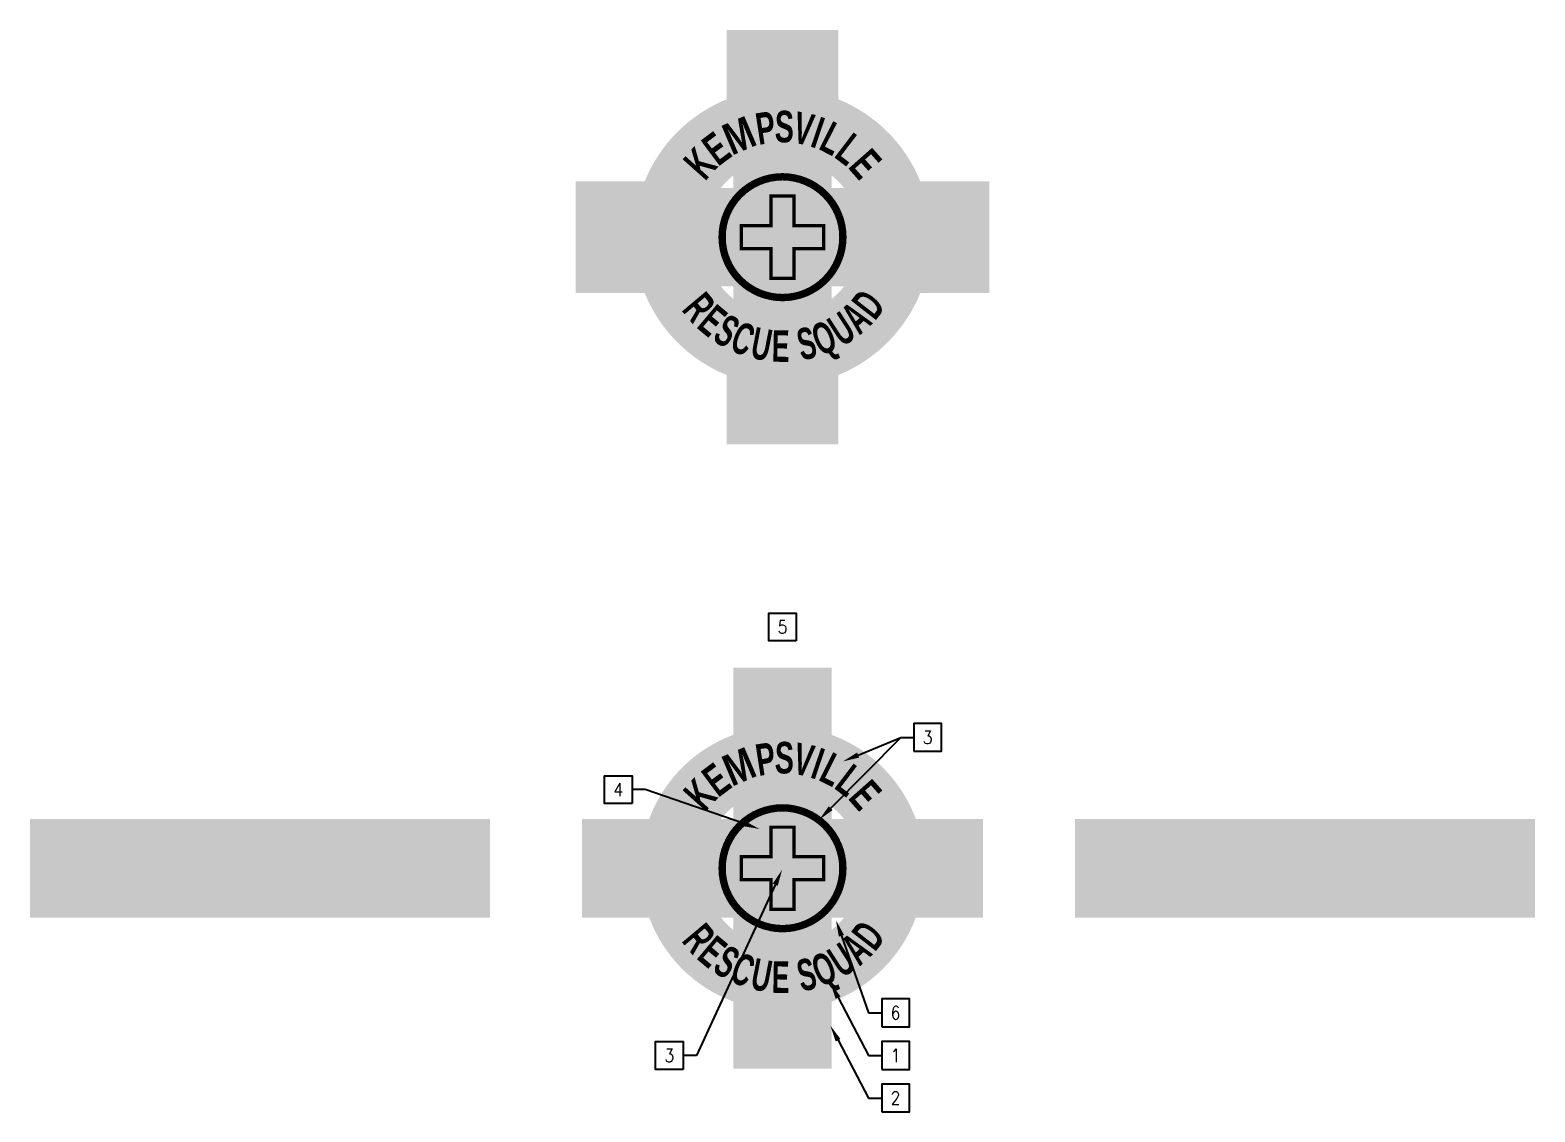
# Model space of a CAD drawing. Header units: inches. Extents: x -82 to 6902, y -1676 to 228.
# Drawn here: x 17 to 74.2, y -345.5 to -304.3 of the extents above; entities that cross this region are included whole.
import ezdxf
from ezdxf import colors
from ezdxf.entities.mleader import LeaderData, LeaderLine
from ezdxf.enums import TextEntityAlignment as Align
from ezdxf.math import Vec2, Vec3

# ---------------------------------------------------------------- set-up
doc = ezdxf.new("R2010")
doc.units = ezdxf.units.IN
doc.header["$LTSCALE"] = 0.5
doc.header["$MEASUREMENT"] = 0
for name, color, linetype in [('A-SHET-SYMB', 3, 'Continuous'), ('GOLD graphic', 42, 'Continuous'), ('GREEN graphic', 106, 'Continuous'), ('WHITE graphic', 255, 'Continuous')]:
    doc.layers.add(name, color=color, linetype=linetype)
doc.styles.add('Kempsville1', font='ARIALBD.TTF', dxfattribs={"height": 4})
doc.styles.add('TDC_Standard', font='romans.shx', dxfattribs={"width": 0.85})
doc.mleader_styles.duplicate_entry("Standard", '')

# ---------------------------------------------------------------- blocks, each defined once
blk = doc.blocks.new('Anno_Square')
blk.add_lwpolyline([(-0.197, -0.099), (0, -0.099), (0, 0.099), (-0.197, 0.099)], close=True)
at = {"color": 2, "style": 'TDC_Standard', "width": 0.851562}
blk.add_attdef('ID', text='', height=0.0938, dxfattribs=at).set_placement((-0.099, 0), align=Align.MIDDLE_CENTER)

msp = doc.modelspace()

# ---------------------------------------------------------------- hatches: boundary and pattern name
at = {"layer": 'GOLD graphic'}
h = msp.add_hatch(color=256, dxfattribs=at)
h.paths.add_polyline_path([(50.47599, -314.0719), (48.1834, -314.0719, -0.50917508), (43.028, -314.0719), (40.73541, -314.0719, 0.68656073)])
h.paths.add_polyline_path([(40.73541, -310.3219), (43.028, -310.3219, -0.50917508), (48.1834, -310.3219), (50.47599, -310.3219, 0.68656073)])
for points in [[(45.9807, -311.8219), (45.9807, -310.6969), (45.2307, -310.6969), (45.2307, -311.8219), (44.1057, -311.8219), (44.1057, -312.5719), (45.2307, -312.5719), (45.2307, -313.6969), (45.9807, -313.6969), (45.9807, -312.5719), (47.1057, -312.5719), (47.1057, -311.8219)], [(45.9807, -335.8219), (45.9807, -334.6969), (45.2307, -334.6969), (45.2307, -335.8219), (44.1057, -335.8219), (44.1057, -336.5719), (45.2307, -336.5719), (45.2307, -337.6969), (45.9807, -337.6969), (45.9807, -336.5719), (47.1057, -336.5719), (47.1057, -335.8219)]]:
    msp.add_hatch(color=256, dxfattribs=at).paths.add_polyline_path(points)
h = msp.add_hatch(color=256, dxfattribs=at)
h.paths.add_polyline_path([(50.47599, -338.0719), (48.1834, -338.0719, -0.50917508), (43.028, -338.0719), (40.73541, -338.0719, 0.68656073)])
h.paths.add_polyline_path([(40.73541, -334.3219), (43.028, -334.3219, -0.50917508), (48.1834, -334.3219), (50.47599, -334.3219, 0.68656073)])
at = {"layer": 'GREEN graphic'}
h = msp.add_hatch(color=256, dxfattribs=at)
h.paths.add_polyline_path([(50.67639, -314.0719), (53.2307, -314.0719), (53.2307, -310.3219), (50.67639, -310.3219, 0.21901374), (47.4807, -307.12621), (47.4807, -304.5719), (43.7307, -304.5719), (43.7307, -307.12621, 0.21901374), (40.53501, -310.3219), (37.9807, -310.3219), (37.9807, -314.0719), (40.53501, -314.0719, 0.21901374), (43.7307, -317.26759), (43.7307, -319.8219), (47.4807, -319.8219), (47.4807, -317.26759, 0.21901374)])
h.paths.add_polyline_path([(50.47599, -314.0719), (48.1834, -314.0719, -0.50917508), (43.028, -314.0719), (40.73541, -314.0719, 0.68656073)], flags=17)
h.paths.add_polyline_path([(43.1682, -312.1969, -1), (48.0432, -312.1969, -1)], flags=16)
h.paths.add_polyline_path([(47.94758, -314.0719, -0.05518925), (47.4807, -314.53877), (47.4807, -314.0719)], flags=16)
h.paths.add_polyline_path([(48.1834, -310.3219), (50.47599, -310.3219, 0.68656073), (40.73541, -310.3219), (43.028, -310.3219, -0.50917508)], flags=17)
h.paths.add_polyline_path([(47.94758, -310.3219), (47.4807, -310.3219), (47.4807, -309.85503, -0.05518925)], flags=16)
h.paths.add_polyline_path([(43.7307, -314.0719), (43.7307, -314.53877, -0.05518925), (43.26383, -314.0719)], flags=16)
h.paths.add_polyline_path([(43.7307, -310.3219), (43.26383, -310.3219, -0.05518925), (43.7307, -309.85503)], flags=16)
h = msp.add_hatch(color=256, dxfattribs=at)
h.paths.add_polyline_path([(50.67639, -338.0719), (53.2307, -338.0719), (53.2307, -334.3219), (50.67639, -334.3219, 0.21901374), (47.4807, -331.12621), (47.4807, -328.5719), (43.7307, -328.5719), (43.7307, -331.12621, 0.21901374), (40.53501, -334.3219), (37.9807, -334.3219), (37.9807, -338.0719), (40.53501, -338.0719, 0.21901374), (43.7307, -341.26759), (43.7307, -343.8219), (47.4807, -343.8219), (47.4807, -341.26759, 0.21901374)])
h.paths.add_polyline_path([(50.47599, -338.0719), (48.1834, -338.0719, -0.50917508), (43.028, -338.0719), (40.73541, -338.0719, 0.68656073)], flags=17)
h.paths.add_polyline_path([(43.1682, -336.1969, -1), (48.0432, -336.1969, -1)], flags=16)
h.paths.add_polyline_path([(47.94758, -338.0719, -0.05518925), (47.4807, -338.53877), (47.4807, -338.0719)], flags=16)
h.paths.add_polyline_path([(48.1834, -334.3219), (50.47599, -334.3219, 0.68656073), (40.73541, -334.3219), (43.028, -334.3219, -0.50917508)], flags=17)
h.paths.add_polyline_path([(47.94758, -334.3219), (47.4807, -334.3219), (47.4807, -333.85503, -0.05518925)], flags=16)
h.paths.add_polyline_path([(43.7307, -338.0719), (43.7307, -338.53877, -0.05518925), (43.26383, -338.0719)], flags=16)
h.paths.add_polyline_path([(43.7307, -334.3219), (43.26383, -334.3219, -0.05518925), (43.7307, -333.85503)], flags=16)
at = {"layer": 'WHITE graphic'}
h = msp.add_hatch(color=256, dxfattribs=at)
h.paths.add_polyline_path([(53.4807, -310.0719), (50.8476, -310.0719, 0.20284346), (47.7307, -306.955), (47.7307, -304.3219), (43.4807, -304.3219), (43.4807, -306.955, 0.20284346), (40.3638, -310.0719), (37.7307, -310.0719), (37.7307, -314.3219), (40.3638, -314.3219, 0.20284346), (43.4807, -317.4388), (43.4807, -320.0719), (47.7307, -320.0719), (47.7307, -317.4388, 0.20284346), (50.8476, -314.3219), (53.4807, -314.3219)])
h.paths.add_polyline_path([(50.67639, -314.0719, -0.21901374), (47.4807, -317.26759), (47.4807, -319.8219), (43.7307, -319.8219), (43.7307, -317.26759, -0.21901374), (40.53501, -314.0719), (37.9807, -314.0719), (37.9807, -310.3219), (40.53501, -310.3219, -0.21901374), (43.7307, -307.12621), (43.7307, -304.5719), (47.4807, -304.5719), (47.4807, -307.12621, -0.21901374), (50.67639, -310.3219), (53.2307, -310.3219), (53.2307, -314.0719)], flags=16)
h = msp.add_hatch(color=256, dxfattribs=at)
edge = h.paths.add_edge_path()
edge.add_arc((45.6057, -312.1969), 2.15625, 0, 360)
h.paths.add_polyline_path([(46.1057, -312.6969), (47.2307, -312.6969), (47.2307, -311.6969), (46.1057, -311.6969), (46.1057, -310.5719), (45.1057, -310.5719), (45.1057, -311.6969), (43.9807, -311.6969), (43.9807, -312.6969), (45.1057, -312.6969), (45.1057, -313.8219), (46.1057, -313.8219)], flags=16)
h = msp.add_hatch(color=256, dxfattribs=at)
edge = h.paths.add_edge_path()
edge.add_arc((45.6057, -336.1969), 2.15625, 0, 360)
h.paths.add_polyline_path([(46.1057, -336.6969), (47.2307, -336.6969), (47.2307, -335.6969), (46.1057, -335.6969), (46.1057, -334.5719), (45.1057, -334.5719), (45.1057, -335.6969), (43.9807, -335.6969), (43.9807, -336.6969), (45.1057, -336.6969), (45.1057, -337.8219), (46.1057, -337.8219)], flags=16)

# ---------------------------------------------------------------- linework, layer by layer
at = {"layer": 'GOLD graphic', "const_width": 0.28125}
for points in [[(43.30883, -312.1969, 1), (47.90258, -312.1969, 1)], [(43.30883, -336.1969, 1), (47.90258, -336.1969, 1)]]:
    msp.add_lwpolyline(points, format="xyb", close=True, dxfattribs=at)
at = {"layer": 'GREEN graphic', "const_width": 0.125}
for points in [[(46.0432, -312.6344), (47.1682, -312.6344), (47.1682, -311.7594), (46.0432, -311.7594), (46.0432, -310.6344), (45.1682, -310.6344), (45.1682, -311.7594), (44.0432, -311.7594), (44.0432, -312.6344), (45.1682, -312.6344), (45.1682, -313.7594), (46.0432, -313.7594)], [(46.0432, -336.6344), (47.1682, -336.6344), (47.1682, -335.7594), (46.0432, -335.7594), (46.0432, -334.6344), (45.1682, -334.6344), (45.1682, -335.7594), (44.0432, -335.7594), (44.0432, -336.6344), (45.1682, -336.6344), (45.1682, -337.7594), (46.0432, -337.7594)]]:
    msp.add_lwpolyline(points, close=True, dxfattribs=at)
at = {"layer": 'GREEN graphic'}
for points in [[(34.4807, -334.3219), (34.4807, -338.0719), (16.9807, -334.3219), (16.9807, -338.0719)], [(56.7307, -334.3219), (56.7307, -338.0719), (74.2307, -334.3219), (74.2307, -338.0719)]]:
    msp.add_solid(points, dxfattribs=at)

# ---------------------------------------------------------------- block references
at = {"layer": 'A-SHET-SYMB'}
ref = msp.add_blockref('Anno_Square', (45.08032, -327.01941), dxfattribs=dict(at, xscale=-5.333199999999999, yscale=5.333199999999999, zscale=5.333199999999999))
ref.add_attrib('ID', '5', dxfattribs={"layer": '0', "color": 2, "height": 0.49999, "style": 'TDC_Standard', "width": 0.851562}).set_placement((45.6057, -327.01941), align=Align.MIDDLE_CENTER)
at = {"layer": 'A-SHET-SYMB', "xscale": 5.333199999999999, "yscale": 5.333199999999999, "zscale": 5.333199999999999}
for p, values in [((51.65729, -331.2198), {'ID': '3'}), ((50.43439, -341.69673), {'ID': '6'}), ((50.43439, -343.31688), {'ID': '1'}), ((50.43439, -344.93702), {'ID': '2'})]:
    msp.add_blockref('Anno_Square', p, dxfattribs=at).add_auto_attribs(values)
at = {"layer": 'A-SHET-SYMB'}
ref = msp.add_blockref('Anno_Square', (38.831, -333.20623), dxfattribs=dict(at, xscale=-5.333199999999999, yscale=5.333199999999999, zscale=5.333199999999999))
ref.add_attrib('ID', '4', dxfattribs={"layer": '0', "color": 2, "height": 0.49999, "style": 'TDC_Standard', "width": 0.851562}).set_placement((39.35638, -333.20623), align=Align.MIDDLE_CENTER)
ref = msp.add_blockref('Anno_Square', (40.77702, -343.31688), dxfattribs=dict(at, xscale=-5.333199999999999, yscale=5.333199999999999, zscale=5.333199999999999))
ref.add_attrib('ID', '3', dxfattribs={"layer": '0', "color": 2, "height": 0.49999, "style": 'TDC_Standard', "width": 0.851562}).set_placement((41.3024, -343.31688), align=Align.MIDDLE_CENTER)

# ---------------------------------------------------------------- texts
at = {"layer": 'GREEN graphic', "style": 'Kempsville1'}
for s, rotation, width, p in [('P', 8.795034, 0.65, (45.10934, -308.98878)), ('S', 359.035182, 0.65, (45.66036, -308.95107)), ('V', 348.95818, 0.65, (46.22745, -309.01071)), ('M', 23.127088, 0.8, (44.33065, -309.2115)), ('I', 341.28107, 0.65, (46.64752, -309.12233)), ('L', 333.262609, 0.65, (47.06621, -309.29771)), ('E', 36.766853, 0.65, (43.6626, -309.59637)), ('L', 322.70115, 0.65, (47.57286, -309.61453)), ('K', 48.224449, 0.65, (43.18475, -310.03418)), ('E', 311.467901, 0.65, (48.03823, -310.04721)), ('R', 310.023344, 0.6, (41.69869, -315.47798)), ('D', 52.041464, 0.6, (49.62839, -315.33508)), ('E', 319.99362, 0.6, (42.32578, -316.10488)), ('A', 42.388084, 0.6, (49.04519, -315.9652)), ('S', 329.286127, 0.6, (42.99986, -316.58322)), ('C', 338.687636, 0.6, (43.75137, -316.94997)), ('Q', 22.389293, 0.6, (47.54903, -316.91428)), ('U', 32.802255, 0.6, (48.36965, -316.48534)), ('U', 348.995184, 0.6, (44.63178, -317.20506)), ('E', 359.038918, 0.6, (45.52012, -317.29816)), ('S', 12.791061, 0.6, (46.73526, -317.17227)), ('P', 8.795034, 0.65, (45.10934, -332.98878)), ('S', 359.035182, 0.65, (45.66036, -332.95107)), ('V', 348.95818, 0.65, (46.22745, -333.01071)), ('M', 23.127088, 0.8, (44.33065, -333.2115)), ('I', 341.28107, 0.65, (46.64752, -333.12233)), ('L', 333.262609, 0.65, (47.06621, -333.29771)), ('E', 36.766853, 0.65, (43.6626, -333.59637)), ('L', 322.70115, 0.65, (47.57286, -333.61453)), ('K', 48.224449, 0.65, (43.18475, -334.03418)), ('E', 311.467901, 0.65, (48.03823, -334.04721)), ('R', 310.023344, 0.6, (41.69869, -339.47798)), ('D', 52.041464, 0.6, (49.62839, -339.33508)), ('E', 319.99362, 0.6, (42.32578, -340.10488)), ('A', 42.388084, 0.6, (49.04519, -339.9652)), ('S', 329.286127, 0.6, (42.99986, -340.58322)), ('C', 338.687636, 0.6, (43.75137, -340.94997)), ('Q', 22.389293, 0.6, (47.54903, -340.91428)), ('U', 32.802255, 0.6, (48.36965, -340.48534)), ('U', 348.995184, 0.6, (44.63178, -341.20506)), ('E', 359.038918, 0.6, (45.52012, -341.29816)), ('S', 12.791061, 0.6, (46.73526, -341.17227))]:
    msp.add_text(s, height=1.2, rotation=rotation, dxfattribs=dict(at, width=width)).set_placement(p, align=Align.BOTTOM_CENTER)

# ---------------------------------------------------------------- leaders
ml = msp.add_multileader_mtext('')
ml.set_content('\\A1; ', color=2, style='TDC_Standard')
ml.set_leader_properties(color=1)
ml.build(insert=Vec2(0, 0))
ml.multileader.update_dxf_attribs({"dogleg_length": 0.125, "arrow_head_size": 0.625, "scale": 4})
ctx = ml.context
ctx.base_point, ctx.scale, ctx.char_height, ctx.arrow_head_size, ctx.landing_gap_size, ctx.plane_origin = Vec3(50.60653, -331.2198), 4, 0.5, 0.625, 0.36, Vec3(47.30239, -328.12142)
notes = []
notes.append((ctx, [(0, (1, 1, 0), (50.10653, -331.2198), (1, 0), 0.5, [(0, [(47.90603, -332.13354)], 0, []), (2, [(46.99986, -334.35383)], 0, [])])]))
ctx.mtext.insert, ctx.mtext.width, ctx.mtext.defined_height, ctx.mtext.flow_direction = Vec3(50.96653, -330.9698), 6.2835393, 1.91449, 5
ml = msp.add_multileader_mtext('')
ml.set_content('\\A1; ', color=2, style='TDC_Standard')
ml.set_leader_properties(color=1)
ml.build(insert=Vec2(0, 0))
ml.multileader.update_dxf_attribs({"dogleg_length": 0.125, "arrow_head_size": 0.625, "scale": 4})
ctx = ml.context
ctx.base_point, ctx.scale, ctx.char_height, ctx.arrow_head_size, ctx.landing_gap_size, ctx.plane_origin = Vec3(38.73676, -333.20623), 4, 0.5, 0.625, 0.36, Vec3(43.1859, -330.10784)
notes.append((ctx, [(0, (1, 1, 0), (40.38176, -333.20623), (-1, 0), 0.5, [(0, [(44.72657, -334.70165)], 0, [])])]))
ctx.mtext.insert, ctx.mtext.width, ctx.mtext.defined_height, ctx.mtext.flow_direction = Vec3(39.09676, -332.95623), 6.2835393, 1.91449, 5
ml = msp.add_multileader_mtext('')
ml.set_content('\\A1; ', color=2, style='TDC_Standard')
ml.set_leader_properties(color=1)
ml.build(insert=Vec2(0, 0))
ml.multileader.update_dxf_attribs({"dogleg_length": 0.125, "arrow_head_size": 0.625, "scale": 4})
ctx = ml.context
ctx.base_point, ctx.scale, ctx.char_height, ctx.arrow_head_size, ctx.landing_gap_size, ctx.plane_origin = Vec3(40.68277, -343.31688), 4, 0.5, 0.625, 0.36, Vec3(45.13191, -340.21849)
notes.append((ctx, [(0, (1, 1, 0), (42.32777, -343.31688), (-1, 0), 0.5, [(0, [(45.59136, -336.25521)], 0, [])])]))
ctx.mtext.insert, ctx.mtext.width, ctx.mtext.defined_height, ctx.mtext.flow_direction = Vec3(41.04277, -343.06688), 6.2835393, 1.91449, 5
ml = msp.add_multileader_mtext('')
ml.set_content('\\A1; ', color=2, style='TDC_Standard')
ml.set_leader_properties(color=1)
ml.build(insert=Vec2(0, 0))
ml.multileader.update_dxf_attribs({"dogleg_length": 0.125, "arrow_head_size": 0.625, "scale": 4})
ctx = ml.context
ctx.base_point, ctx.scale, ctx.char_height, ctx.arrow_head_size, ctx.landing_gap_size, ctx.plane_origin = Vec3(49.38363, -341.69673), 4, 0.5, 0.625, 0.36, Vec3(46.07949, -338.59835)
notes.append((ctx, [(0, (1, 1, 0), (48.88363, -341.69673), (1, 0), 0.5, [(0, [(47.64025, -338.17659)], 0, [])])]))
ctx.mtext.insert, ctx.mtext.width, ctx.mtext.defined_height, ctx.mtext.flow_direction = Vec3(49.74363, -341.44673), 6.2835393, 1.91449, 5
ml = msp.add_multileader_mtext('')
ml.set_content('\\A1; ', color=2, style='TDC_Standard')
ml.set_leader_properties(color=1)
ml.build(insert=Vec2(0, 0))
ml.multileader.update_dxf_attribs({"dogleg_length": 0.125, "arrow_head_size": 0.625, "scale": 4})
ctx = ml.context
ctx.base_point, ctx.scale, ctx.char_height, ctx.arrow_head_size, ctx.landing_gap_size, ctx.plane_origin = Vec3(49.38363, -343.31688), 4, 0.5, 0.625, 0.36, Vec3(46.07949, -340.21849)
notes.append((ctx, [(0, (1, 1, 0), (48.88363, -343.31688), (1, 0), 0.5, [(0, [(47.42804, -340.56458)], 0, [])])]))
ctx.mtext.insert, ctx.mtext.width, ctx.mtext.defined_height, ctx.mtext.flow_direction = Vec3(49.74363, -343.06688), 6.2835393, 1.91449, 5
ml = msp.add_multileader_mtext('')
ml.set_content('\\A1; ', color=2, style='TDC_Standard')
ml.set_leader_properties(color=1)
ml.build(insert=Vec2(0, 0))
ml.multileader.update_dxf_attribs({"dogleg_length": 0.125, "arrow_head_size": 0.625, "scale": 4})
ctx = ml.context
ctx.base_point, ctx.scale, ctx.char_height, ctx.arrow_head_size, ctx.landing_gap_size, ctx.plane_origin = Vec3(49.38363, -344.93702), 4, 0.5, 0.625, 0.36, Vec3(46.07949, -341.83863)
notes.append((ctx, [(0, (1, 1, 0), (48.88363, -344.93702), (1, 0), 0.5, [(0, [(47.42804, -342.18472)], 0, [])])]))
ctx.mtext.insert, ctx.mtext.width, ctx.mtext.defined_height, ctx.mtext.flow_direction = Vec3(49.74363, -344.68702), 6.2835393, 1.91449, 5
for ctx, leaders in notes:
    for number, flags, end, landing, length, lines in leaders:
        leader = LeaderData()
        leader.index, (leader.has_last_leader_line, leader.has_dogleg_vector, leader.attachment_direction) = number, flags
        leader.last_leader_point, leader.dogleg_vector, leader.dogleg_length = Vec3(end), Vec3(landing), length
        for number, points, colour, breaks in lines:
            line = LeaderLine()
            line.index, line.vertices, line.color, line.breaks = number, Vec3.list(points), colors.encode_raw_color(colour), breaks
            leader.lines.append(line)
        ctx.leaders.append(leader)

doc.saveas('drawing.dxf')
